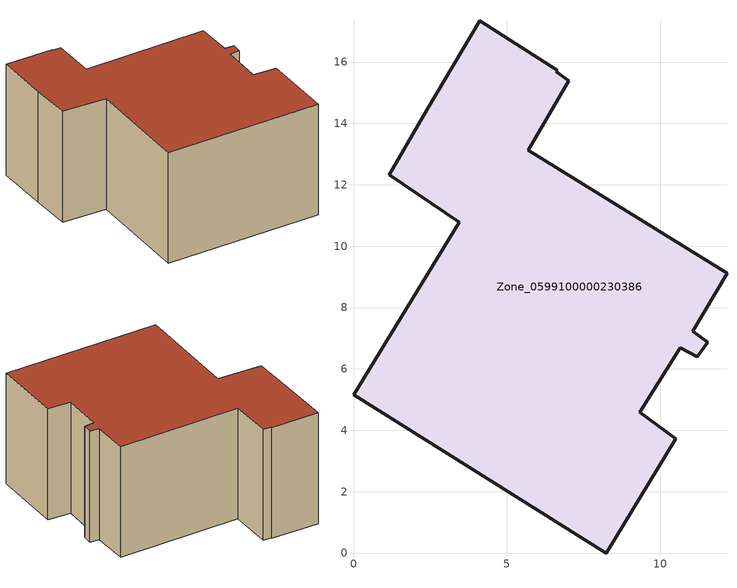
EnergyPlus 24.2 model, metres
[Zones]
Zone_0599100000230386
 floor ground (C_G): 10.5,3.73 8.23,0 0,5.16 3.45,10.78 1.17,12.33 2.4,14.46 4.12,17.34 6.63,15.73 6.6,15.68 7.02,15.39 5.69,13.13 12.17,9.12 11.05,7.23 11.54,6.87 11.2,6.4 10.65,6.69 9.32,4.59 z0
 wall outside (C_F): 2.4,14.46 1.17,12.33 3.45,10.78 0,5.16 8.23,0 10.5,3.73 9.32,4.59 10.65,6.69 11.2,6.4 11.54,6.87 11.05,7.23 12.17,9.12 5.69,13.13 7.02,15.39 6.6,15.68 6.63,15.73 4.12,17.34 2.4,14.46 z0:7.29
 roof outside (C_R): 6.63,15.73 4.12,17.34 2.4,14.46 1.17,12.33 3.45,10.78 0,5.16 8.23,0 10.5,3.73 9.32,4.59 10.65,6.69 11.2,6.4 11.54,6.87 11.05,7.23 12.17,9.12 5.69,13.13 7.02,15.39 6.6,15.68 z7.29
[BUILDING]
Pand.0599100000230386: North Axis=0; Terrain=City; Loads Convergence Tolerance Value=0.04; Temperature Convergence Tolerance Value=0.4; Solar Distribution=FullExterior; Maximum Number of Warmup Days=25; Minimum Number of Warmup Days=1
[Site:Location]
Rotterdam.The.Hague.AP_ZH_NLD Design_Conditions: Latitude=51.96; Longitude=4.45; Time Zone=1; Elevation=-4.5
[SITE:GROUNDTEMPERATURE:BUILDINGSURFACE]
18, 18, 18, 18, 18, 18, 18, 18, 18, 18, 18, 18
[MATERIAL] Thermal Absorptance=0.9; Solar Absorptance=0.7; Visible Absorptance=0.7
Name | Roughness | Thickness | Conductivity | Density | Specific Heat
G.D.1965 | MediumSmooth | 0.15 | 1 | 540 | 1210
F.D.1965 | Rough | 0.3 | 0.857143 | 1920 | 840
R.D.1965 | MediumRough | 0.2 | 0.08 | 1500 | 1000
[CONSTRUCTION]
C_G: G.D.1965
C_F: F.D.1965
C_R: R.D.1965
[ZONE]
Zone_0599100000230386: Type=1; Multiplier=1; Ceiling Height=Autocalculate; Volume=Autocalculate; Floor Area=autocalculate; Part of Total Floor Area=Yes
[ZONEINFILTRATION:DESIGNFLOWRATE]
Infil_Zone_0599100000230386: Zone or ZoneList or Space or SpaceList=Zone_0599100000230386; Schedule=AlwaysOn; Design Flow Rate Calculation Method=Flow/Area; Flow Rate per Floor Area=0.0042; Constant Term Coefficient=1; Temperature Term Coefficient=0; Velocity Term Coefficient=0; Velocity Squared Term Coefficient=0
[HVACTEMPLATE:ZONE:IDEALLOADSAIRSYSTEM]
Zone_0599100000230386: Maximum Heating Supply Air Temperature=50; Minimum Cooling Supply Air Temperature=13; Maximum Heating Supply Air Humidity Ratio=0.0156; Minimum Cooling Supply Air Humidity Ratio=0.0077; Heating Limit=NoLimit; Cooling Limit=NoLimit; Dehumidification Control Type=ConstantSensibleHeatRatio; Cooling Sensible Heat Ratio=0.7; Dehumidification Setpoint=60; Humidification Control Type=None; Humidification Setpoint=30; Outdoor Air Method=None; Outdoor Air Flow Rate per Person=0.00944; Outdoor Air Flow Rate per Zone Floor Area=0; Outdoor Air Flow Rate per Zone=0; Demand Controlled Ventilation Type=None; Outdoor Air Economizer Type=NoEconomizer; Heat Recovery Type=None; Sensible Heat Recovery Effectiveness=0.7; Latent Heat Recovery Effectiveness=0.65
[ZONECONTROL:THERMOSTAT]
ThermostatControl_Zone_0599100000230386: Zone or ZoneList=Zone_0599100000230386; Control Type Schedule=DualSetpointControlType; Control 1=Thermostat_Zone_0599100000230386; Temperature Difference Between Cutout And Setpoint=0
[THERMOSTATSETPOINT:DUALSETPOINT]
Thermostat_Zone_0599100000230386: Heating Setpoint Temperature Schedule=HeatingSetpoint_Zone_0599100000230386; Cooling Setpoint Temperature Schedule=CoolingSetpoint_Zone_0599100000230386
[SCHEDULE:COMPACT]
HeatingSetpoint_Zone_0599100000230386: Through: 12/31, For: AllDays, Until: 24:00, 21
CoolingSetpoint_Zone_0599100000230386: Through: 12/31, For: AllDays, Until: 24:00, 24
DualSetpointControlType: Through: 12/31, For: AllDays, Until: 24:00, 4
AlwaysOn: Through: 12/31, For: AllDays, Until: 24:00, 1
